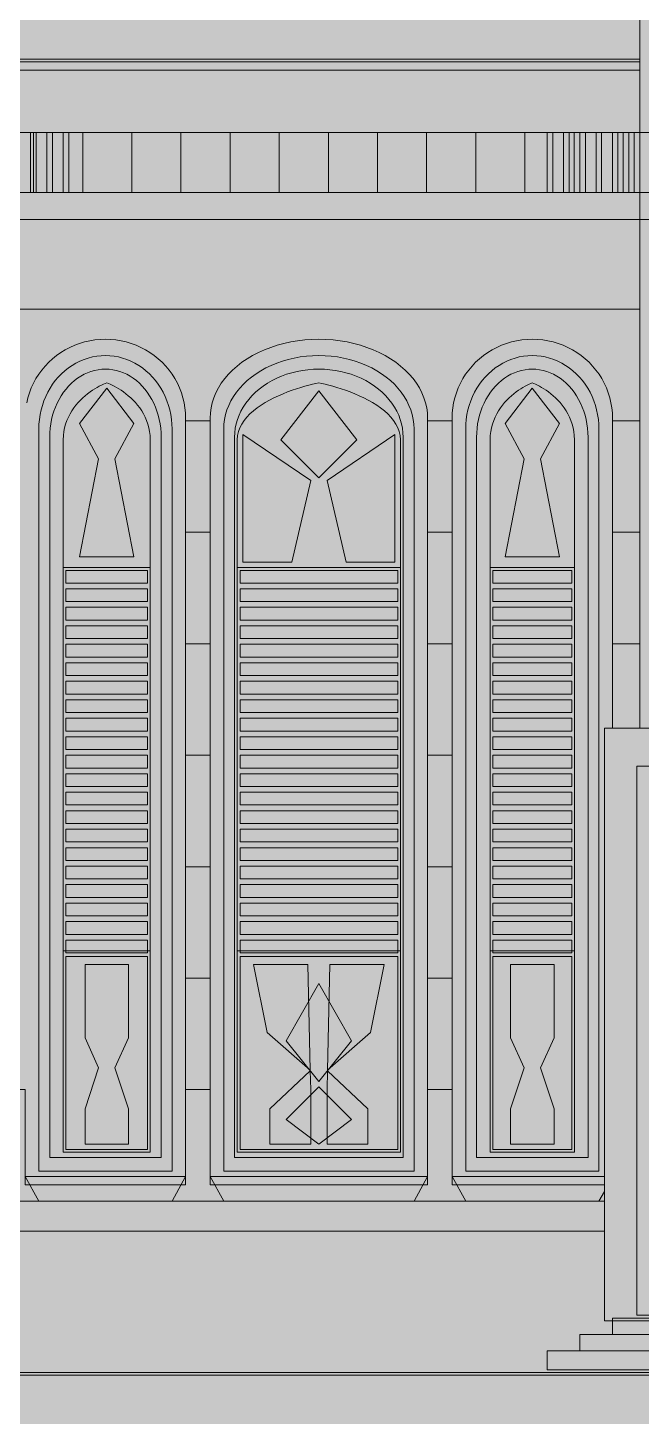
# Model space of a CAD drawing. Extents: x -18 to 1006, y -14 to 799.
# Drawn here: x 368 to 594, y -14 to 500 of the extents above; entities that cross this region are included whole.
import ezdxf

# ---------------------------------------------------------------- set-up
doc = ezdxf.new("R2010")
doc.units = 0
for name, color, linetype, lineweight, true_color in [('00_WHITE_BACKGROUND', 7, 'Continuous', 18, 0xffffff), ('01_STRUCTURE', 7, 'Continuous', 18, 0x000000), ('02_CORNICES', 7, 'Continuous', 18, 0x000000), ('03_FRAMES_DOORS', 7, 'Continuous', 18, 0x000000), ('04_GLAZING_SHUTTERS', 7, 'Continuous', 18, 0x000000), ('05_STONE_JOINTS', 7, 'Continuous', 18, 0x000000), ('08_STEPS', 7, 'Continuous', 18, 0x000000)]:
    doc.layers.add(name, color=color, linetype=linetype, lineweight=lineweight, true_color=true_color)

msp = doc.modelspace()

# ---------------------------------------------------------------- linework, layer by layer
at = {"layer": '00_WHITE_BACKGROUND', "color": 7, "lineweight": 18, "true_color": 0xffffff}
msp.add_solid([(-18, -14), (1006, -14), (-18, 799), (1006, 799)], dxfattribs=at)
at = {"layer": '01_STRUCTURE', "color": 7, "lineweight": 18, "true_color": 0x000000}
for points in [[(593, 537), (352, 537), (352, 534), (363, 534), (363, 499), (352, 499), (352, 461), (593, 461), (593, 524)], [(688, 499), (688, 524), (593, 524), (593, 242), (698, 242), (698, 243), (699, 243), (699, 499)], [(435.76859, 361.65762), (436.36297, 363.50575), (437.12279, 365.32174), (438.04482, 367.09782), (439.12509, 368.82637), (440.35898, 370.5), (441.74122, 372.11154), (443.26587, 373.65408), (444.92641, 375.12103), (446.71573, 376.5061), (448.62617, 377.80335), (450.64954, 379.00725), (452.77719, 380.11262), (455, 381.11474), (457.30845, 382.00931), (459.69266, 382.79251), (462.14242, 383.46097), (464.64724, 384.01185), (467.19639, 384.44277), (469.77895, 384.7519), (472.38387, 384.93791), (475, 385), (477.61613, 384.93791), (480.22105, 384.7519), (482.80361, 384.44277), (485.35276, 384.01185), (487.85758, 383.46097), (490.30734, 382.79251), (492.69155, 382.00931), (495, 381.11474), (497.22281, 380.11262), (499.35046, 379.00725), (501.37383, 377.80335), (503.28427, 376.5061), (505.07359, 375.12103), (506.73413, 373.65408), (508.25878, 372.11154), (509.64102, 370.5), (510.87491, 368.82637), (511.95518, 367.09782), (512.87721, 365.32174), (513.63703, 363.50575), (514.23141, 361.65762), (514.65779, 359.78526), (514.91436, 357.89669), (515, 356), (515, 74), (435, 74), (435, 356), (435.08564, 357.89669), (435.34221, 359.78526)], [(580, 242), (580, 24), (714, 24), (714, 242)]]:
    msp.add_lwpolyline(points, close=True, dxfattribs=at)
for points in [[(352, 57), (580, 57), (580, 74), (524, 74), (524, 356), (524.06316, 357.89669), (524.25238, 359.78526), (524.56683, 361.65762), (525.00519, 363.50575), (525.56556, 365.32174), (526.24555, 367.09782), (527.04225, 368.82637), (527.95225, 370.5), (528.97165, 372.11154), (530.09608, 373.65408), (531.32073, 375.12103), (532.64035, 376.5061), (534.0493, 377.80335), (535.54154, 379.00725), (537.11068, 380.11262), (538.75, 381.11474), (540.45248, 382.00931), (542.21084, 382.79251), (544.01754, 383.46097), (545.86484, 384.01185), (547.74484, 384.44277), (549.64948, 384.7519), (551.57061, 384.93791), (553.5, 385), (555.42939, 384.93791), (557.35052, 384.7519), (559.25516, 384.44277), (561.13516, 384.01185), (562.98246, 383.46097), (564.78916, 382.79251), (566.54752, 382.00931), (568.25, 381.11474), (569.88932, 380.11262), (571.45846, 379.00725), (572.9507, 377.80335), (574.35965, 376.5061), (575.67927, 375.12103), (576.90392, 373.65408), (578.02835, 372.11154), (579.04775, 370.5), (579.95775, 368.82637), (580.75445, 367.09782), (581.43444, 365.32174), (581.99481, 363.50575), (582.43317, 361.65762), (582.74762, 359.78526), (582.93684, 357.89669), (583, 356), (583, 242), (593, 242), (593, 429), (352, 429)], [(367.56683, 361.65762), (368.00519, 363.50575), (368.56556, 365.32174), (369.24555, 367.09782), (370.04225, 368.82637), (370.95225, 370.5), (371.97165, 372.11154), (373.09608, 373.65408), (374.32073, 375.12103), (375.64035, 376.5061), (377.0493, 377.80335), (378.54154, 379.00725), (380.11068, 380.11262), (381.75, 381.11474), (383.45248, 382.00931), (385.21084, 382.79251), (387.01754, 383.46097), (388.86484, 384.01185), (390.74484, 384.44277), (392.64948, 384.7519), (394.57061, 384.93791), (396.5, 385), (398.42939, 384.93791), (400.35052, 384.7519), (402.25516, 384.44277), (404.13516, 384.01185), (405.98246, 383.46097), (407.78916, 382.79251), (409.54752, 382.00931), (411.25, 381.11474), (412.88932, 380.11262), (414.45846, 379.00725), (415.9507, 377.80335), (417.35965, 376.5061), (418.67927, 375.12103), (419.90392, 373.65408), (421.02835, 372.11154), (422.04775, 370.5), (422.95775, 368.82637), (423.75445, 367.09782), (424.43444, 365.32174), (424.99481, 363.50575), (425.43317, 361.65762), (425.74762, 359.78526), (425.93684, 357.89669), (426, 356), (426, 74), (367, 74)]]:
    msp.add_lwpolyline(points, dxfattribs=at)
at = {"layer": '02_CORNICES', "color": 7, "lineweight": 18, "true_color": 0x000000}
for points in [[(352, 488), (593, 488), (593, 508), (363, 508), (363, 499), (352, 499)], [(352, 488), (352, 484), (593, 484), (593, 488)], [(605, 461), (605, 439), (352, 439), (352, 461)], [(370.07143, 461), (370.07143, 439), (352, 439), (352, 461)], [(371, 461), (371, 439), (369, 439), (369, 461)], [(388.14286, 461), (388.14286, 439), (370.07143, 439), (370.07143, 461)], [(377, 461), (377, 439), (375, 439), (375, 461)], [(383, 461), (383, 439), (381, 439), (381, 461)], [(406.21429, 461), (406.21429, 439), (388.14286, 439), (388.14286, 461)], [(424.28571, 461), (424.28571, 439), (406.21429, 439), (406.21429, 461)], [(442.35714, 461), (442.35714, 439), (424.28571, 439), (424.28571, 461)], [(460.42857, 461), (460.42857, 439), (442.35714, 439), (442.35714, 461)], [(478.5, 461), (478.5, 439), (460.42857, 439), (460.42857, 461)], [(496.57143, 461), (496.57143, 439), (478.5, 439), (478.5, 461)], [(514.64286, 461), (514.64286, 439), (496.57143, 439), (496.57143, 461)], [(532.71429, 461), (532.71429, 439), (514.64286, 439), (514.64286, 461)], [(550.78571, 461), (550.78571, 439), (532.71429, 439), (532.71429, 461)], [(568.85714, 461), (568.85714, 439), (550.78571, 439), (550.78571, 461)], [(561, 461), (561, 439), (559, 439), (559, 461)], [(567, 461), (567, 439), (565, 439), (565, 461)], [(586.92857, 461), (586.92857, 439), (568.85714, 439), (568.85714, 461)], [(573, 461), (573, 439), (571, 439), (571, 461)], [(579, 461), (579, 439), (577, 439), (577, 461)], [(585, 461), (585, 439), (583, 439), (583, 461)], [(605, 461), (605, 439), (586.92857, 439), (586.92857, 461)], [(591, 461), (591, 439), (589, 439), (589, 461)], [(352, 439), (605, 439), (597, 429), (352, 429)]]:
    msp.add_lwpolyline(points, close=True, dxfattribs=at)
at = {"layer": '03_FRAMES_DOORS', "color": 7, "lineweight": 18, "true_color": 0x000000}
for points in [[(583, 356), (582.93684, 357.89669), (582.74762, 359.78526), (582.43317, 361.65762), (581.99481, 363.50575), (581.43444, 365.32174), (580.75445, 367.09782), (579.95775, 368.82637), (579.04775, 370.5), (578.02835, 372.11154), (576.90392, 373.65408), (575.67927, 375.12103), (574.35965, 376.5061), (572.9507, 377.80335), (571.45846, 379.00725), (569.88932, 380.11262), (568.25, 381.11474), (566.54752, 382.00931), (564.78916, 382.79251), (562.98246, 383.46097), (561.13516, 384.01185), (559.25516, 384.44277), (557.35052, 384.7519), (555.42939, 384.93791), (553.5, 385), (551.57061, 384.93791), (549.64948, 384.7519), (547.74484, 384.44277), (545.86484, 384.01185), (544.01754, 383.46097), (542.21084, 382.79251), (540.45248, 382.00931), (538.75, 381.11474), (537.11068, 380.11262), (535.54154, 379.00725), (534.0493, 377.80335), (532.64035, 376.5061), (531.32073, 375.12103), (530.09608, 373.65408), (528.97165, 372.11154), (527.95225, 370.5), (527.04225, 368.82637), (526.24555, 367.09782), (525.56556, 365.32174), (525.00519, 363.50575), (524.56683, 361.65762), (524.25238, 359.78526), (524.06316, 357.89669), (524, 356), (524, 74), (580, 74), (580, 242), (583, 242)], [(372, 79), (372, 352), (372.05246, 353.76588), (372.2096, 355.52421), (372.47076, 357.26744), (372.83482, 358.98811), (373.30021, 360.67887), (373.86495, 362.33245), (374.52662, 363.94179), (375.28238, 365.5), (376.12899, 367.0004), (377.06284, 368.43656), (378.07992, 369.80234), (379.17588, 371.09188), (380.34603, 372.29967), (381.58534, 373.42054), (382.88853, 374.44968), (384.25, 375.38269), (385.66393, 376.21556), (387.12426, 376.94475), (388.62473, 377.56711), (390.15893, 378.08), (391.72029, 378.4812), (393.30211, 378.76901), (394.89762, 378.94219), (396.5, 379), (398.10238, 378.94219), (399.69789, 378.76901), (401.27971, 378.4812), (402.84107, 378.08), (404.37527, 377.56711), (405.87574, 376.94475), (407.33607, 376.21556), (408.75, 375.38269), (410.11147, 374.44968), (411.41466, 373.42054), (412.65397, 372.29967), (413.82412, 371.09188), (414.92008, 369.80234), (415.93716, 368.43656), (416.87101, 367.0004), (417.71762, 365.5), (418.47338, 363.94179), (419.13505, 362.33245), (419.69979, 360.67887), (420.16518, 358.98811), (420.52924, 357.26744), (420.7904, 355.52421), (420.94754, 353.76588), (421, 352), (421, 79)], [(440, 79), (440, 352), (440.07494, 353.76588), (440.29943, 355.52421), (440.67252, 357.26744), (441.1926, 358.98811), (441.85745, 360.67887), (442.66422, 362.33245), (443.60945, 363.94179), (444.68911, 365.5), (445.89856, 367.0004), (447.23263, 368.43656), (448.68561, 369.80234), (450.25126, 371.09188), (451.9229, 372.29967), (453.69335, 373.42054), (455.55504, 374.44968), (457.5, 375.38269), (459.5199, 376.21556), (461.60608, 376.94475), (463.74962, 377.56711), (465.94133, 378.08), (468.17184, 378.4812), (470.43158, 378.76901), (472.71089, 378.94219), (475, 379), (477.28911, 378.94219), (479.56842, 378.76901), (481.82816, 378.4812), (484.05867, 378.08), (486.25038, 377.56711), (488.39392, 376.94475), (490.4801, 376.21556), (492.5, 375.38269), (494.44496, 374.44968), (496.30665, 373.42054), (498.0771, 372.29967), (499.74874, 371.09188), (501.31439, 369.80234), (502.76737, 368.43656), (504.10144, 367.0004), (505.31089, 365.5), (506.39055, 363.94179), (507.33578, 362.33245), (508.14255, 360.67887), (508.8074, 358.98811), (509.32748, 357.26744), (509.70057, 355.52421), (509.92506, 353.76588), (510, 352), (510, 79)], [(529, 79), (529, 352), (529.05246, 353.76588), (529.2096, 355.52421), (529.47076, 357.26744), (529.83482, 358.98811), (530.30021, 360.67887), (530.86495, 362.33245), (531.52662, 363.94179), (532.28238, 365.5), (533.12899, 367.0004), (534.06284, 368.43656), (535.07992, 369.80234), (536.17588, 371.09188), (537.34603, 372.29967), (538.58534, 373.42054), (539.88853, 374.44968), (541.25, 375.38269), (542.66393, 376.21556), (544.12426, 376.94475), (545.62473, 377.56711), (547.15893, 378.08), (548.72029, 378.4812), (550.30211, 378.76901), (551.89762, 378.94219), (553.5, 379), (555.10238, 378.94219), (556.69789, 378.76901), (558.27971, 378.4812), (559.84107, 378.08), (561.37527, 377.56711), (562.87574, 376.94475), (564.33607, 376.21556), (565.75, 375.38269), (567.11147, 374.44968), (568.41466, 373.42054), (569.65397, 372.29967), (570.82412, 371.09188), (571.92008, 369.80234), (572.93716, 368.43656), (573.87101, 367.0004), (574.71762, 365.5), (575.47338, 363.94179), (576.13505, 362.33245), (576.69979, 360.67887), (577.16518, 358.98811), (577.52924, 357.26744), (577.7904, 355.52421), (577.94754, 353.76588), (578, 352), (578, 79)], [(376, 84), (376, 349), (376.04389, 350.63508), (376.17538, 352.26315), (376.3939, 353.87726), (376.69852, 355.47048), (377.08793, 357.03599), (377.56047, 358.56709), (378.11411, 360.05722), (378.74648, 361.5), (379.45487, 362.88926), (380.23626, 364.21904), (381.08728, 365.48365), (382.00431, 366.67767), (382.98341, 367.796), (384.02039, 368.83383), (385.11081, 369.78674), (386.25, 370.65064), (387.43308, 371.42182), (388.65499, 372.09699), (389.91049, 372.67325), (391.19421, 373.14815), (392.50065, 373.51963), (393.82421, 373.78612), (395.15924, 373.94647), (396.5, 374), (397.84076, 373.94647), (399.17579, 373.78612), (400.49935, 373.51963), (401.80579, 373.14815), (403.08951, 372.67325), (404.34501, 372.09699), (405.56692, 371.42182), (406.75, 370.65064), (407.88919, 369.78674), (408.97961, 368.83383), (410.01659, 367.796), (410.99569, 366.67767), (411.91272, 365.48365), (412.76374, 364.21904), (413.54513, 362.88926), (414.25352, 361.5), (414.88589, 360.05722), (415.43953, 358.56709), (415.91207, 357.03599), (416.30148, 355.47048), (416.6061, 353.87726), (416.82462, 352.26315), (416.95611, 350.63508), (417, 349), (417, 84)], [(444, 84), (444, 349), (444.06637, 350.63508), (444.26521, 352.26315), (444.59566, 353.87726), (445.0563, 355.47048), (445.64517, 357.03599), (446.35973, 358.56709), (447.19695, 360.05722), (448.15321, 361.5), (449.22444, 362.88926), (450.40605, 364.21904), (451.69297, 365.48365), (453.07969, 366.67767), (454.56028, 367.796), (456.1284, 368.83383), (457.77732, 369.78674), (459.5, 370.65064), (461.28905, 371.42182), (463.13681, 372.09699), (465.03538, 372.67325), (466.97661, 373.14815), (468.9522, 373.51963), (470.95369, 373.78612), (472.9725, 373.94647), (475, 374), (477.0275, 373.94647), (479.04631, 373.78612), (481.0478, 373.51963), (483.02339, 373.14815), (484.96462, 372.67325), (486.86319, 372.09699), (488.71095, 371.42182), (490.5, 370.65064), (492.22268, 369.78674), (493.8716, 368.83383), (495.43972, 367.796), (496.92031, 366.67767), (498.30703, 365.48365), (499.59395, 364.21904), (500.77556, 362.88926), (501.84679, 361.5), (502.80305, 360.05722), (503.64027, 358.56709), (504.35483, 357.03599), (504.9437, 355.47048), (505.40434, 353.87726), (505.73479, 352.26315), (505.93363, 350.63508), (506, 349), (506, 84)], [(533, 84), (533, 349), (533.04389, 350.63508), (533.17538, 352.26315), (533.3939, 353.87726), (533.69852, 355.47048), (534.08793, 357.03599), (534.56047, 358.56709), (535.11411, 360.05722), (535.74648, 361.5), (536.45487, 362.88926), (537.23626, 364.21904), (538.08728, 365.48365), (539.00431, 366.67767), (539.98341, 367.796), (541.02039, 368.83383), (542.11081, 369.78674), (543.25, 370.65064), (544.43308, 371.42182), (545.65499, 372.09699), (546.91049, 372.67325), (548.19421, 373.14815), (549.50065, 373.51963), (550.82421, 373.78612), (552.15924, 373.94647), (553.5, 374), (554.84076, 373.94647), (556.17579, 373.78612), (557.49935, 373.51963), (558.80579, 373.14815), (560.08951, 372.67325), (561.34501, 372.09699), (562.56692, 371.42182), (563.75, 370.65064), (564.88919, 369.78674), (565.97961, 368.83383), (567.01659, 367.796), (567.99569, 366.67767), (568.91272, 365.48365), (569.76374, 364.21904), (570.54513, 362.88926), (571.25352, 361.5), (571.88589, 360.05722), (572.43953, 358.56709), (572.91207, 357.03599), (573.30148, 355.47048), (573.6061, 353.87726), (573.82462, 352.26315), (573.95611, 350.63508), (574, 349), (574, 84)], [(592, 228), (592, 26), (702, 26), (702, 228)], [(367, 77), (426, 77), (421, 68), (372, 68)], [(435, 77), (515, 77), (510, 68), (440, 68)], [(524, 77), (529, 68), (578, 68), (580, 71.6), (580, 77)]]:
    msp.add_lwpolyline(points, close=True, dxfattribs=at)
at = {"layer": '04_GLAZING_SHUTTERS', "color": 7, "lineweight": 18, "true_color": 0x000000}
for points in [[(381, 86), (381, 348), (381.05866, 349.54444), (381.22926, 351.02799), (381.50375, 352.45102), (381.87407, 353.81389), (382.33218, 355.11697), (382.87, 356.36063), (383.47949, 357.54522), (384.15259, 358.67111), (384.88125, 359.73867), (385.65741, 360.74826), (386.47301, 361.70025), (387.32, 362.595), (388.19032, 363.43287), (389.07593, 364.21424), (389.96875, 364.93945), (390.86074, 365.60889), (391.74384, 366.22291), (392.61, 366.78188), (393.45116, 367.28615), (394.25926, 367.73611), (395.02625, 368.13211), (395.74407, 368.47451), (396.40468, 368.76369), (397, 369), (397.59532, 368.76369), (398.25593, 368.47451), (398.97375, 368.13211), (399.74074, 367.73611), (400.54884, 367.28615), (401.39, 366.78188), (402.25616, 366.22291), (403.13926, 365.60889), (404.03125, 364.93945), (404.92407, 364.21424), (405.80968, 363.43287), (406.68, 362.595), (407.52699, 361.70025), (408.34259, 360.74826), (409.11875, 359.73867), (409.84741, 358.67111), (410.52051, 357.54522), (411.13, 356.36063), (411.66782, 355.11697), (412.12593, 353.81389), (412.49625, 352.45102), (412.77074, 351.02799), (412.94134, 349.54444), (413, 348), (413, 86)], [(387, 354), (394, 341), (387, 305), (407, 305), (400, 341), (407, 354), (397, 367)], [(445, 86), (445, 348), (445.10998, 349.54444), (445.42986, 351.02799), (445.94453, 352.45102), (446.63889, 353.81389), (447.49783, 355.11697), (448.50625, 356.36063), (449.64905, 357.54522), (450.91111, 358.67111), (452.27734, 359.73867), (453.73264, 360.74826), (455.26189, 361.70025), (456.85, 362.595), (458.48186, 363.43287), (460.14236, 364.21424), (461.81641, 364.93945), (463.48889, 365.60889), (465.1447, 366.22291), (466.76875, 366.78188), (468.34592, 367.28615), (469.86111, 367.73611), (471.29922, 368.13211), (472.64514, 368.47451), (473.88377, 368.76369), (475, 369), (476.11623, 368.76369), (477.35486, 368.47451), (478.70078, 368.13211), (480.13889, 367.73611), (481.65408, 367.28615), (483.23125, 366.78188), (484.8553, 366.22291), (486.51111, 365.60889), (488.18359, 364.93945), (489.85764, 364.21424), (491.51814, 363.43287), (493.15, 362.595), (494.73811, 361.70025), (496.26736, 360.74826), (497.72266, 359.73867), (499.08889, 358.67111), (500.35095, 357.54522), (501.49375, 356.36063), (502.50217, 355.11697), (503.36111, 353.81389), (504.05547, 352.45102), (504.57014, 351.02799), (504.89002, 349.54444), (505, 348), (505, 86)], [(461, 348), (475, 334), (489, 348), (475, 366)], [(538, 86), (538, 348), (538.05682, 349.54444), (538.22209, 351.02799), (538.48801, 352.45102), (538.84676, 353.81389), (539.29055, 355.11697), (539.81156, 356.36063), (540.40201, 357.54522), (541.05407, 358.67111), (541.75996, 359.73867), (542.51186, 360.74826), (543.30198, 361.70025), (544.1225, 362.595), (544.96563, 363.43287), (545.82355, 364.21424), (546.68848, 364.93945), (547.55259, 365.60889), (548.4081, 366.22291), (549.24719, 366.78188), (550.06206, 367.28615), (550.84491, 367.73611), (551.58793, 368.13211), (552.28332, 368.47451), (552.92328, 368.76369), (553.5, 369), (554.07672, 368.76369), (554.71668, 368.47451), (555.41207, 368.13211), (556.15509, 367.73611), (556.93794, 367.28615), (557.75281, 366.78188), (558.5919, 366.22291), (559.44741, 365.60889), (560.31152, 364.93945), (561.17645, 364.21424), (562.03437, 363.43287), (562.8775, 362.595), (563.69802, 361.70025), (564.48814, 360.74826), (565.24004, 359.73867), (565.94593, 358.67111), (566.59799, 357.54522), (567.18844, 356.36063), (567.70945, 355.11697), (568.15324, 353.81389), (568.51199, 352.45102), (568.77791, 351.02799), (568.94318, 349.54444), (569, 348), (569, 86)], [(543.5, 354), (550.5, 341), (543.5, 305), (563.5, 305), (556.5, 341), (563.5, 354), (553.5, 367)], [(447, 303), (465, 303), (472, 333), (447, 350)], [(478, 333), (485, 303), (503, 303), (503, 350)], [(413, 301), (413, 160), (381, 160), (381, 301)], [(412, 300), (412, 295.3), (382, 295.3), (382, 300)], [(505, 301), (505, 160), (445, 160), (445, 301)], [(504, 300), (504, 295.3), (446, 295.3), (446, 300)], [(569, 301), (569, 160), (538, 160), (538, 301)], [(568, 300), (568, 295.3), (539, 295.3), (539, 300)], [(412, 293.2), (412, 288.5), (382, 288.5), (382, 293.2)], [(504, 293.2), (504, 288.5), (446, 288.5), (446, 293.2)], [(568, 293.2), (568, 288.5), (539, 288.5), (539, 293.2)], [(412, 286.4), (412, 281.7), (382, 281.7), (382, 286.4)], [(504, 286.4), (504, 281.7), (446, 281.7), (446, 286.4)], [(568, 286.4), (568, 281.7), (539, 281.7), (539, 286.4)], [(412, 279.6), (412, 274.9), (382, 274.9), (382, 279.6)], [(504, 279.6), (504, 274.9), (446, 274.9), (446, 279.6)], [(568, 279.6), (568, 274.9), (539, 274.9), (539, 279.6)], [(412, 272.8), (412, 268.1), (382, 268.1), (382, 272.8)], [(504, 272.8), (504, 268.1), (446, 268.1), (446, 272.8)], [(568, 272.8), (568, 268.1), (539, 268.1), (539, 272.8)], [(412, 266), (412, 261.3), (382, 261.3), (382, 266)], [(504, 266), (504, 261.3), (446, 261.3), (446, 266)], [(568, 266), (568, 261.3), (539, 261.3), (539, 266)], [(412, 259.2), (412, 254.5), (382, 254.5), (382, 259.2)], [(504, 259.2), (504, 254.5), (446, 254.5), (446, 259.2)], [(568, 259.2), (568, 254.5), (539, 254.5), (539, 259.2)], [(412, 252.4), (412, 247.7), (382, 247.7), (382, 252.4)], [(504, 252.4), (504, 247.7), (446, 247.7), (446, 252.4)], [(568, 252.4), (568, 247.7), (539, 247.7), (539, 252.4)], [(412, 245.6), (412, 240.9), (382, 240.9), (382, 245.6)], [(504, 245.6), (504, 240.9), (446, 240.9), (446, 245.6)], [(568, 245.6), (568, 240.9), (539, 240.9), (539, 245.6)], [(412, 238.8), (412, 234.1), (382, 234.1), (382, 238.8)], [(504, 238.8), (504, 234.1), (446, 234.1), (446, 238.8)], [(568, 238.8), (568, 234.1), (539, 234.1), (539, 238.8)], [(412, 232), (412, 227.3), (382, 227.3), (382, 232)], [(504, 232), (504, 227.3), (446, 227.3), (446, 232)], [(568, 232), (568, 227.3), (539, 227.3), (539, 232)], [(412, 225.2), (412, 220.5), (382, 220.5), (382, 225.2)], [(504, 225.2), (504, 220.5), (446, 220.5), (446, 225.2)], [(568, 225.2), (568, 220.5), (539, 220.5), (539, 225.2)], [(412, 218.4), (412, 213.7), (382, 213.7), (382, 218.4)], [(504, 218.4), (504, 213.7), (446, 213.7), (446, 218.4)], [(568, 218.4), (568, 213.7), (539, 213.7), (539, 218.4)], [(412, 211.6), (412, 206.9), (382, 206.9), (382, 211.6)], [(504, 211.6), (504, 206.9), (446, 206.9), (446, 211.6)], [(568, 211.6), (568, 206.9), (539, 206.9), (539, 211.6)], [(412, 204.8), (412, 200.1), (382, 200.1), (382, 204.8)], [(504, 204.8), (504, 200.1), (446, 200.1), (446, 204.8)], [(568, 204.8), (568, 200.1), (539, 200.1), (539, 204.8)], [(412, 198), (412, 193.3), (382, 193.3), (382, 198)], [(504, 198), (504, 193.3), (446, 193.3), (446, 198)], [(568, 198), (568, 193.3), (539, 193.3), (539, 198)], [(412, 191.2), (412, 186.5), (382, 186.5), (382, 191.2)], [(504, 191.2), (504, 186.5), (446, 186.5), (446, 191.2)], [(568, 191.2), (568, 186.5), (539, 186.5), (539, 191.2)], [(412, 184.4), (412, 179.7), (382, 179.7), (382, 184.4)], [(504, 184.4), (504, 179.7), (446, 179.7), (446, 184.4)], [(568, 184.4), (568, 179.7), (539, 179.7), (539, 184.4)], [(412, 177.6), (412, 172.9), (382, 172.9), (382, 177.6)], [(504, 177.6), (504, 172.9), (446, 172.9), (446, 177.6)], [(568, 177.6), (568, 172.9), (539, 172.9), (539, 177.6)], [(412, 170.8), (412, 166.1), (382, 166.1), (382, 170.8)], [(504, 170.8), (504, 166.1), (446, 166.1), (446, 170.8)], [(568, 170.8), (568, 166.1), (539, 166.1), (539, 170.8)], [(412, 164), (412, 159.3), (382, 159.3), (382, 164)], [(504, 164), (504, 159.3), (446, 159.3), (446, 164)], [(568, 164), (568, 159.3), (539, 159.3), (539, 164)], [(412, 158), (412, 87), (382, 87), (382, 158)], [(405, 102), (400, 117), (405, 128), (405, 155), (389, 155), (389, 128), (394, 117), (389, 102), (389, 89), (405, 89)], [(504, 158), (504, 87), (446, 87), (446, 158)], [(471.84488, 116.13573), (471, 155), (451, 155), (456, 130)], [(479, 155), (478.15512, 116.13573), (494, 130), (499, 155)], [(568, 158), (568, 87), (539, 87), (539, 158)], [(561.5, 102), (556.5, 117), (561.5, 128), (561.5, 155), (545.5, 155), (545.5, 128), (550.5, 117), (545.5, 102), (545.5, 89), (561.5, 89)], [(463, 127), (475, 112), (487, 127), (475, 148)], [(472, 109), (471.85085, 115.8608), (457, 102), (457, 89), (472, 89)], [(493, 102), (478.14915, 115.8608), (478, 109), (478, 89), (493, 89)], [(487, 98), (475, 110), (463, 98), (475, 89)]]:
    msp.add_lwpolyline(points, close=True, dxfattribs=at)
at = {"layer": '05_STONE_JOINTS', "color": 7, "lineweight": 18, "true_color": 0x000000}
for points in [[(352, 487), (593, 487), (593, 512), (363, 512), (363, 499), (352, 499)], [(593, 461), (593, 487), (352, 487), (352, 461)], [(593, 396), (593, 429), (352, 429), (352, 396)], [(426, 355), (426, 314), (435, 314), (435, 355)], [(515, 355), (515, 314), (524, 314), (524, 355)], [(583, 355), (583, 314), (593, 314), (593, 355)], [(426, 314), (426, 273), (435, 273), (435, 314)], [(515, 314), (515, 273), (524, 273), (524, 314)], [(583, 314), (583, 273), (593, 273), (593, 314)], [(426, 273), (426, 232), (435, 232), (435, 273)], [(515, 273), (515, 232), (524, 232), (524, 273)], [(583, 273), (583, 242), (593, 242), (593, 273)], [(426, 232), (426, 191), (435, 191), (435, 232)], [(515, 232), (515, 191), (524, 191), (524, 232)], [(426, 191), (426, 150), (435, 150), (435, 191)], [(515, 191), (515, 150), (524, 150), (524, 191)], [(426, 150), (426, 109), (435, 109), (435, 150)], [(515, 150), (515, 109), (524, 109), (524, 150)], [(524, 74), (524, 109), (515, 109), (515, 74), (435, 74), (435, 109), (426, 109), (426, 74), (367, 74), (367, 109), (352, 109), (352, 68), (580, 68), (580, 74)], [(352, 57), (580, 57), (580, 68), (352, 68)]]:
    msp.add_lwpolyline(points, close=True, dxfattribs=at)
msp.add_lwpolyline([(367.56683, 361.65762), (368.00519, 363.50575), (368.56556, 365.32174), (369.24555, 367.09782), (370.04225, 368.82637), (370.95225, 370.5), (371.97165, 372.11154), (373.09608, 373.65408), (374.32073, 375.12103), (375.64035, 376.5061), (377.0493, 377.80335), (378.54154, 379.00725), (380.11068, 380.11262), (381.75, 381.11474), (383.45248, 382.00931), (385.21084, 382.79251), (387.01754, 383.46097), (388.86484, 384.01185), (390.74484, 384.44277), (392.64948, 384.7519), (394.57061, 384.93791), (396.5, 385), (398.42939, 384.93791), (400.35052, 384.7519), (402.25516, 384.44277), (404.13516, 384.01185), (405.98246, 383.46097), (407.78916, 382.79251), (409.54752, 382.00931), (411.25, 381.11474), (412.88932, 380.11262), (414.45846, 379.00725), (415.9507, 377.80335), (417.35965, 376.5061), (418.67927, 375.12103), (419.90392, 373.65408), (421.02835, 372.11154), (422.04775, 370.5), (422.95775, 368.82637), (423.75445, 367.09782), (424.43444, 365.32174), (424.99481, 363.50575), (425.43317, 361.65762), (425.74762, 359.78526), (425.93684, 357.89669), (426, 356), (426, 355), (435, 355), (435, 356), (435.08564, 357.89669), (435.34221, 359.78526), (435.76859, 361.65762), (436.36297, 363.50575), (437.12279, 365.32174), (438.04482, 367.09782), (439.12509, 368.82637), (440.35898, 370.5), (441.74122, 372.11154), (443.26587, 373.65408), (444.92641, 375.12103), (446.71573, 376.5061), (448.62617, 377.80335), (450.64954, 379.00725), (452.77719, 380.11262), (455, 381.11474), (457.30845, 382.00931), (459.69266, 382.79251), (462.14242, 383.46097), (464.64724, 384.01185), (467.19639, 384.44277), (469.77895, 384.7519), (472.38387, 384.93791), (475, 385), (477.61613, 384.93791), (480.22105, 384.7519), (482.80361, 384.44277), (485.35276, 384.01185), (487.85758, 383.46097), (490.30734, 382.79251), (492.69155, 382.00931), (495, 381.11474), (497.22281, 380.11262), (499.35046, 379.00725), (501.37383, 377.80335), (503.28427, 376.5061), (505.07359, 375.12103), (506.73413, 373.65408), (508.25878, 372.11154), (509.64102, 370.5), (510.87491, 368.82637), (511.95518, 367.09782), (512.87721, 365.32174), (513.63703, 363.50575), (514.23141, 361.65762), (514.65779, 359.78526), (514.91436, 357.89669), (515, 356), (515, 355), (524, 355), (524, 356), (524.06316, 357.89669), (524.25238, 359.78526), (524.56683, 361.65762), (525.00519, 363.50575), (525.56556, 365.32174), (526.24555, 367.09782), (527.04225, 368.82637), (527.95225, 370.5), (528.97165, 372.11154), (530.09608, 373.65408), (531.32073, 375.12103), (532.64035, 376.5061), (534.0493, 377.80335), (535.54154, 379.00725), (537.11068, 380.11262), (538.75, 381.11474), (540.45248, 382.00931), (542.21084, 382.79251), (544.01754, 383.46097), (545.86484, 384.01185), (547.74484, 384.44277), (549.64948, 384.7519), (551.57061, 384.93791), (553.5, 385), (555.42939, 384.93791), (557.35052, 384.7519), (559.25516, 384.44277), (561.13516, 384.01185), (562.98246, 383.46097), (564.78916, 382.79251), (566.54752, 382.00931), (568.25, 381.11474), (569.88932, 380.11262), (571.45846, 379.00725), (572.9507, 377.80335), (574.35965, 376.5061), (575.67927, 375.12103), (576.90392, 373.65408), (578.02835, 372.11154), (579.04775, 370.5), (579.95775, 368.82637), (580.75445, 367.09782), (581.43444, 365.32174), (581.99481, 363.50575), (582.43317, 361.65762), (582.74762, 359.78526), (582.93684, 357.89669), (583, 356), (583, 355), (593, 355), (593, 396), (352, 396)], dxfattribs=at)
at = {"layer": '08_STEPS', "color": 7, "lineweight": 18, "true_color": 0x000000}
for points in [[(707, 25), (707, 19), (583, 19), (583, 25)], [(719, 19), (719, 13), (571, 13), (571, 19)], [(731, 13), (731, 6), (559, 6), (559, 13)], [(988, 5), (988, 4), (0, 4), (0, 5)]]:
    msp.add_lwpolyline(points, close=True, dxfattribs=at)

doc.saveas('drawing.dxf')
